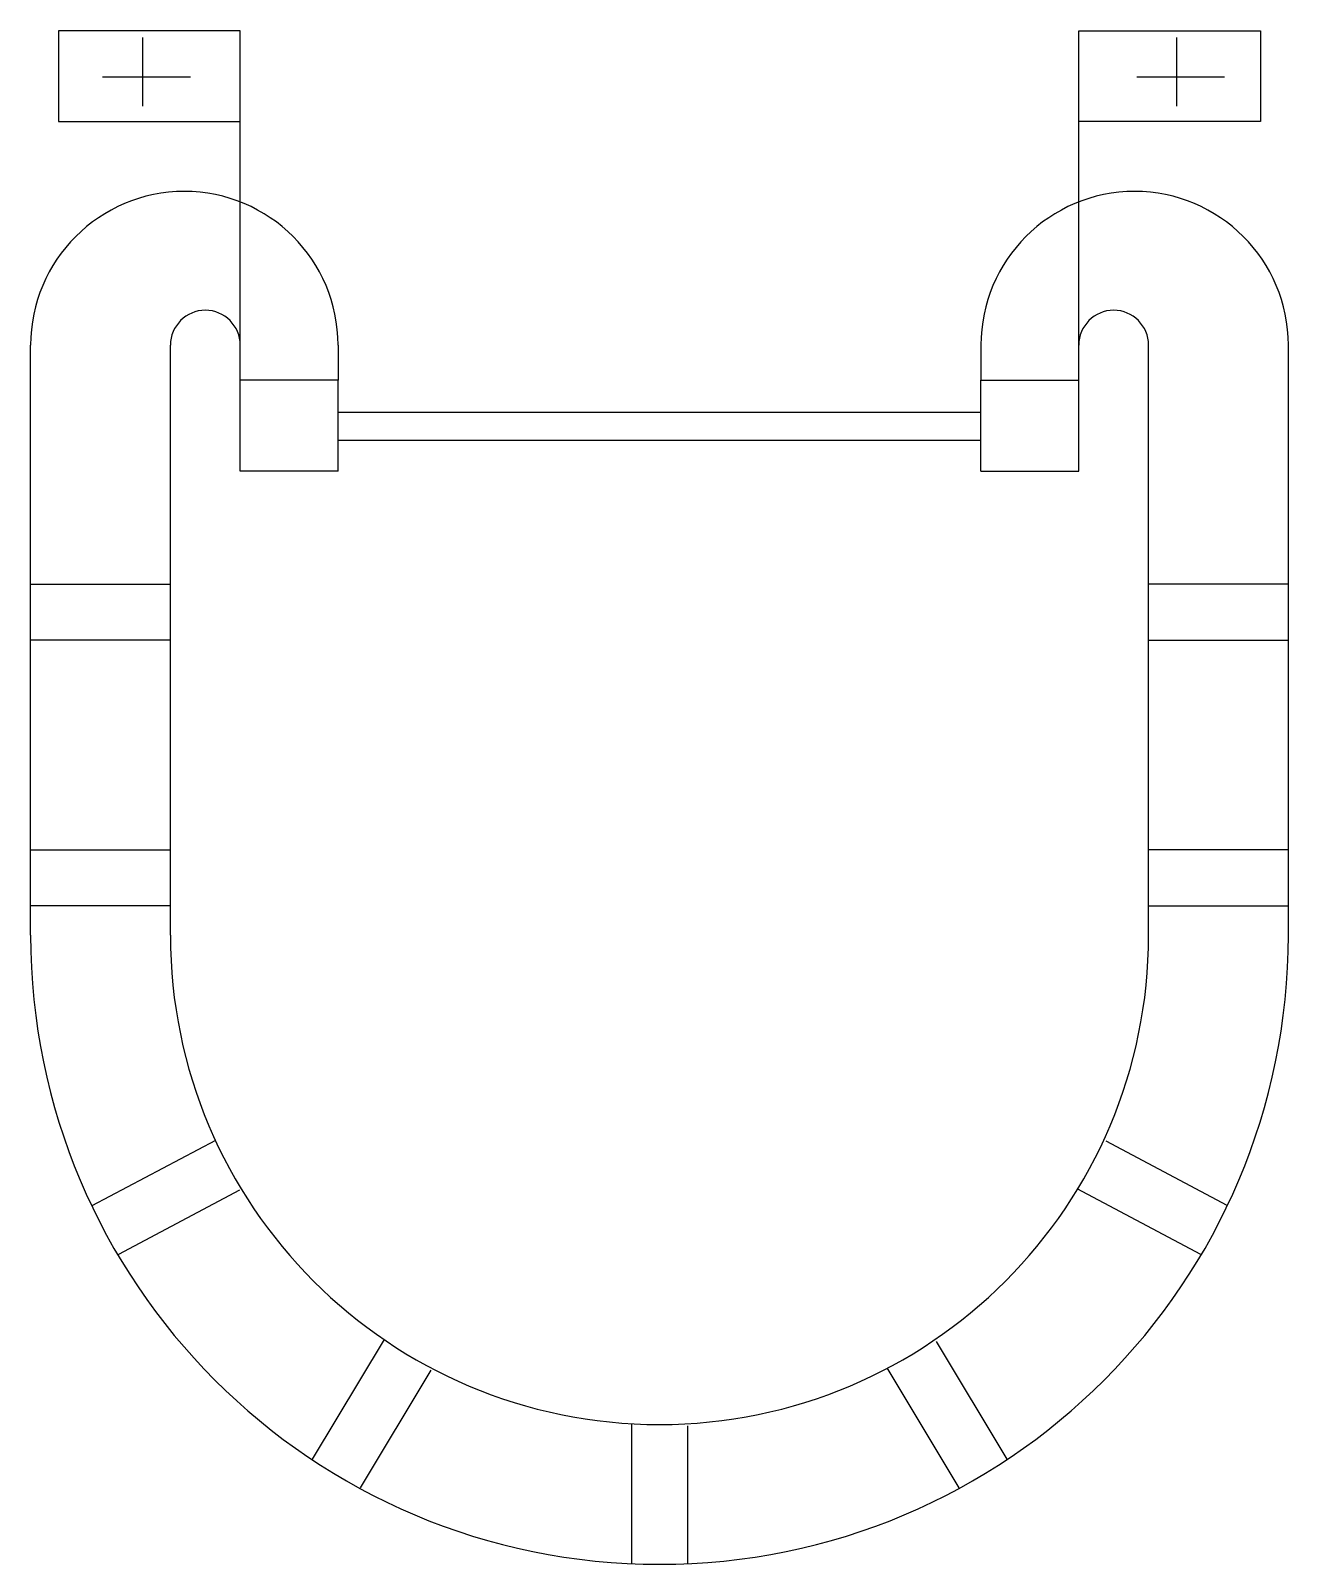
# Model space of a CAD drawing. Extents: x 0 to 900, y 0 to 1097.
import ezdxf

# ---------------------------------------------------------------- set-up
doc = ezdxf.new("R2010")
doc.units = 0
doc.layers.get('0').update_dxf_attribs({"linetype": 'CONTINUOUS'})

msp = doc.modelspace()

# ---------------------------------------------------------------- linework, layer by layer
for p, q in [((20, 1097), (20, 1032)), ((150, 1097), (20, 1097)), ((150, 782), (150, 1097)), ((750, 782), (750, 1097)), ((750, 1097), (880, 1097)), ((880, 1097), (880, 1032)), ((80, 1092), (80, 1043)), ((820, 1092), (820, 1043)), ((51.5, 1064), (114.4, 1064)), ((791.5, 1064), (854.4, 1064)), ((20, 1032), (150, 1032)), ((880, 1032), (750, 1032)), ((0, 450), (0, 872)), ((100, 450), (100, 872)), ((220, 872), (220, 847)), ((680, 872), (680, 847)), ((800, 847), (800, 872)), ((900, 450), (900, 872)), ((220, 847), (150, 847)), ((220, 782), (220, 847)), ((680, 782), (680, 847)), ((680, 847), (750, 847)), ((800, 450), (800, 847)), ((680, 824), (220, 824)), ((220, 804), (680, 804)), ((220, 782), (150, 782)), ((680, 782), (750, 782)), ((0, 701), (100, 701)), ((900, 701), (800, 701)), ((100, 661), (0, 661)), ((800, 661), (900, 661)), ((0, 511), (100, 511)), ((900, 511), (800, 511)), ((100, 471), (0, 471)), ((800, 471), (900, 471)), ((44.1, 256.6004), (132.4, 303.5004)), ((769.3, 302.9004), (856, 256.8004)), ((149.5, 267.6004), (62.8, 221.5004)), ((837.3, 221.6004), (749, 268.6004)), ((201.7, 75.2004), (253.2, 160.9004)), ((647.9, 159.4004), (698.5, 75.3004)), ((286.4, 138.8004), (235.8, 54.7004)), ((664.4, 54.8004), (612.9, 140.5004)), ((430.2, 0.8004), (430.2, 100.8004)), ((470, 99.0004), (470, 0.8004))]:
    msp.add_line(p, q)
for centre, radius, start, end in [((110, 872), 110, 0, 180), ((790, 872), 110, 0, 180), ((125, 872), 25, 0, 180), ((775, 872), 25, 0, 180), ((450, 450), 450, 180, 0), ((450, 450), 350, 180, 0)]:
    msp.add_arc(centre, radius, start, end)

doc.saveas('drawing.dxf')
